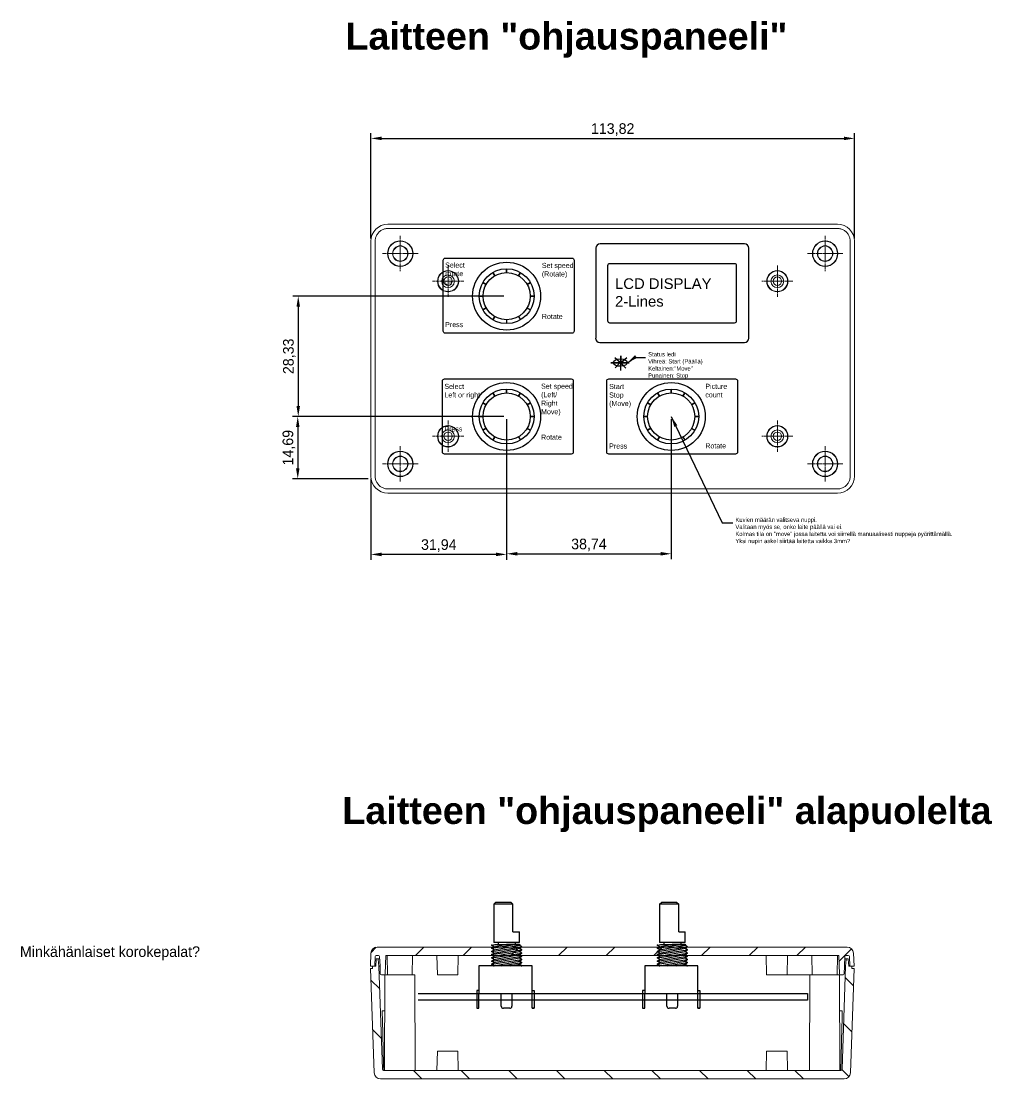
# Model space of a CAD drawing. Header units: millimetres. Extents: x -784753 to 2894, y -738 to 77802.
# Drawn here: x 950.7 to 1179.2, y -738.1 to -489.1 of the extents above; entities that cross this region are included whole.
import ezdxf

# ---------------------------------------------------------------- set-up
doc = ezdxf.new("R2010")
doc.units = ezdxf.units.MM
doc.linetypes.add('CHAIN', pattern=[0.7087, 0.4724, -0.0591, 0.1181, -0.0591])
for name, color, linetype, lineweight in [('Center Mark (ANSI)', 7, 'Continuous', 9), ('Dimension (ANSI)', 51, 'Continuous', 9), ('Hatch (ANSI)', 9, 'Continuous', 9), ('Symbol (ANSI)', 7, 'Continuous', 9), ('Visible (ANSI)', 7, 'Continuous', 18)]:
    doc.layers.add(name, color=color, linetype=linetype, lineweight=lineweight)
doc.layers.add('Comments', color=50, linetype='Continuous')
doc.styles.add('Text Style48', font='ARIALBD.TTF')
doc.dimstyles.new('ISO-25', dxfattribs={"dimtxt": 2.5, "dimasz": 2.5, "dimexe": 1.25, "dimexo": 0.625, "dimtad": 1, "dimtxsty": 'Standard', "dimcen": 2.5, "dimadec": 0, "dimazin": 0, "dimtfac": 1, "dimtmove": 0, "dimatfit": 3, "dimfxl": 0, "dimarcsym": 0})

# ---------------------------------------------------------------- blocks, each defined once
blk = doc.blocks.new('DIGITAL-ENCODER-KNOB-TOPS')
for p, q in [((-2.78, 4.81), (-3.23, 5.59)), ((-3.23, 5.59), (-2.78, 4.81)), ((0, 5.55), (0, 6.46)), ((0, 6.46), (0, 5.55)), ((2.77, 4.81), (3.23, 5.59)), ((3.23, 5.59), (2.77, 4.81)), ((-4.81, 2.77), (-5.59, 3.23)), ((-5.59, 3.23), (-4.81, 2.77)), ((4.81, 2.77), (5.59, 3.23)), ((5.59, 3.23), (4.81, 2.77)), ((-5.55, 0), (-6.46, 0)), ((-6.46, 0), (-5.55, 0)), ((5.55, 0), (6.46, 0)), ((6.46, 0), (5.55, 0)), ((-5.59, -3.23), (-4.81, -2.78)), ((-4.81, -2.78), (-5.59, -3.23)), ((-2.78, -4.81), (-3.23, -5.59)), ((-3.23, -5.59), (-2.78, -4.81)), ((2.77, -4.81), (3.23, -5.59)), ((4.81, -2.78), (5.59, -3.23)), ((0, -5.55), (0, -6.46))]:
    blk.add_line(p, q)
for radius in [8, 6.46, 5.55]:
    blk.add_circle((0, 0), radius)
blk = doc.blocks.new('lcd-display')
at = {"color": 251}
for p, q in [((31.75, 5.15), (-2.25, 5.15)), ((-3.25, 4.15), (-3.25, -17.05)), ((32.75, -17.05), (32.75, 4.15)), ((-2.25, -18.05), (31.75, -18.05))]:
    blk.add_line(p, q, dxfattribs=at)
for p, q in [((-0.5, 0), (-0.5, -12.9)), ((29.4, 0.5), (0, 0.5)), ((29.9, -12.9), (29.9, 0)), ((0, -13.4), (29.4, -13.4))]:
    blk.add_line(p, q)
for centre, start, end in [((-2.25, 4.15), 90, 180), ((31.75, 4.15), 0, 90), ((-2.3, -17.05), 180, 270), ((31.75, -17.05), 270, 0)]:
    blk.add_arc(centre, 1, start, end, dxfattribs=at)
for centre, start, end in [((0, 0), 90, 180), ((29.4, 0), 0, 90), ((0, -12.9), 180, 270), ((29.4, -12.9), 270, 0)]:
    blk.add_arc(centre, 0.5, start, end)
at = {"insert": (1.27, -2.95), "char_height": 2.5, "width": 28.9228, "attachment_point": 1}
blk.add_mtext('{\\fArial|b0|i0|c0|p34;LCD DISPLAY\\P2-Lines}', dxfattribs=at)
blk = doc.blocks.new('*D76')
at = {"layer": 'Defpoints', "color": 0, "lineweight": -3}
for p in [(1064.96, -582.14), (1033.03, -596.21), (1033.03, -614.61)]:
    blk.add_point(p, dxfattribs=at)
at = {"layer": 'Dimension (ANSI)', "color": 0, "lineweight": -2}
for p, q in [((1064.96, -582.77), (1064.96, -615.86)), ((1033.03, -596.83), (1033.03, -615.86)), ((1062.46, -614.61), (1035.53, -614.61))]:
    blk.add_line(p, q, dxfattribs=at)
for points in [[(1035.53, -615.03), (1035.53, -614.19), (1033.03, -614.61)], [(1062.46, -614.19), (1062.46, -615.03), (1064.96, -614.61)]]:
    blk.add_solid(points, dxfattribs=at)
at = {"layer": 'Dimension (ANSI)', "color": 0, "lineweight": -2, "insert": (1049, -612.53), "char_height": 2.5, "attachment_point": 5}
blk.add_mtext('31,94', dxfattribs=at)
blk = doc.blocks.new('*D77')
at = {"layer": 'Defpoints', "color": 0, "lineweight": -3}
for p in [(1064.96, -582.14), (1015.8, -596.83), (1033.03, -596.83)]:
    blk.add_point(p, dxfattribs=at)
at = {"layer": 'Dimension (ANSI)', "color": 0, "lineweight": -2}
for p, q in [((1064.34, -582.14), (1014.55, -582.14)), ((1015.8, -584.64), (1015.8, -594.33)), ((1032.4, -596.83), (1014.55, -596.83))]:
    blk.add_line(p, q, dxfattribs=at)
for points in [[(1015.38, -584.64), (1016.21, -584.64), (1015.8, -582.14)], [(1016.21, -594.33), (1015.38, -594.33), (1015.8, -596.83)]]:
    blk.add_solid(points, dxfattribs=at)
at = {"layer": 'Dimension (ANSI)', "color": 0, "lineweight": -2, "insert": (1013.71, -589.49), "char_height": 2.5, "attachment_point": 5, "rotation": 90}
blk.add_mtext('14,69', dxfattribs=at)
blk = doc.blocks.new('*D78')
at = {"layer": 'Defpoints', "color": 0, "lineweight": -3}
for p in [(1064.96, -553.82), (1015.92, -582.14), (1064.96, -582.14)]:
    blk.add_point(p, dxfattribs=at)
at = {"layer": 'Dimension (ANSI)', "color": 0, "lineweight": -2}
for p, q in [((1064.34, -553.82), (1014.67, -553.82)), ((1015.92, -556.32), (1015.92, -579.64)), ((1064.34, -582.14), (1014.67, -582.14))]:
    blk.add_line(p, q, dxfattribs=at)
for points in [[(1015.5, -556.32), (1016.33, -556.32), (1015.92, -553.82)], [(1016.33, -579.64), (1015.5, -579.64), (1015.92, -582.14)]]:
    blk.add_solid(points, dxfattribs=at)
at = {"layer": 'Dimension (ANSI)', "color": 0, "lineweight": -2, "insert": (1013.83, -567.98), "char_height": 2.5, "attachment_point": 5, "rotation": 90}
blk.add_mtext('28,33', dxfattribs=at)
blk = doc.blocks.new('*D79')
at = {"layer": 'Defpoints', "color": 0, "lineweight": -3}
for p in [(1064.96, -582.14), (1103.71, -582.14), (1103.71, -614.46)]:
    blk.add_point(p, dxfattribs=at)
at = {"layer": 'Dimension (ANSI)', "color": 0, "lineweight": -2}
for p, q in [((1064.96, -582.77), (1064.96, -615.71)), ((1103.71, -582.77), (1103.71, -615.71)), ((1067.46, -614.46), (1101.21, -614.46))]:
    blk.add_line(p, q, dxfattribs=at)
for points in [[(1067.46, -614.88), (1067.46, -614.04), (1064.96, -614.46)], [(1101.21, -614.04), (1101.21, -614.88), (1103.71, -614.46)]]:
    blk.add_solid(points, dxfattribs=at)
at = {"layer": 'Dimension (ANSI)', "color": 0, "lineweight": -2, "insert": (1084.34, -612.38), "char_height": 2.5, "attachment_point": 5}
blk.add_mtext('38,74', dxfattribs=at)
blk = doc.blocks.new('*D80')
at = {"layer": 'Defpoints', "color": 0, "lineweight": -3}
for p in [(1146.84, -516.68), (1033.03, -540.89), (1146.84, -540.89)]:
    blk.add_point(p, dxfattribs=at)
at = {"layer": 'Dimension (ANSI)', "color": 0, "lineweight": -2}
for p, q in [((1033.03, -540.26), (1033.03, -515.43)), ((1035.53, -516.68), (1144.34, -516.68)), ((1146.84, -540.26), (1146.84, -515.43))]:
    blk.add_line(p, q, dxfattribs=at)
for points in [[(1035.53, -517.1), (1035.53, -516.27), (1033.03, -516.68)], [(1144.34, -516.27), (1144.34, -517.1), (1146.84, -516.68)]]:
    blk.add_solid(points, dxfattribs=at)
at = {"layer": 'Dimension (ANSI)', "color": 0, "lineweight": -2, "insert": (1089.93, -514.6), "char_height": 2.5, "attachment_point": 5}
blk.add_mtext('113,82', dxfattribs=at)
blk = doc.blocks.new('DIGITAL-ENCODER-SIDE')
for p, q in [((526.36, 13.59), (526.86, 14.09)), ((526.36, 13.59), (526.36, 4.59)), ((526.36, 13.59), (526.36, 7.09)), ((530.86, 13.59), (526.36, 13.59)), ((526.86, 14.09), (530.36, 14.09)), ((530.36, 14.09), (530.86, 13.59)), ((530.86, 7.09), (530.86, 13.59)), ((530.86, 7.09), (532.36, 7.09)), ((532.36, 4.59), (532.36, 7.09)), ((525.86, 3.22), (531.3, 4.09)), ((525.86, 3.97), (526.61, 4.09)), ((526.36, 3.59), (525.86, 3.97)), ((525.86, 3.22), (526.36, 3.59)), ((525.86, 2.47), (532.86, 3.59)), ((526.36, 2.84), (525.86, 3.22)), ((525.86, 2.47), (526.36, 2.84)), ((525.86, 1.72), (532.86, 2.84)), ((532.36, 4.59), (526.36, 4.59)), ((526.36, 3.59), (529.02, 4.09)), ((526.36, 2.84), (532.36, 3.97)), ((526.36, 2.09), (532.36, 3.22)), ((526.61, 4.09), (532.52, 4.09)), ((529.36, 4.59), (527.36, 4.59)), ((527.36, 4.59), (527.36, 4.09)), ((529.36, 4.59), (532.36, 4.59)), ((529.36, 4.59), (531.36, 4.59)), ((531.36, 4.59), (531.36, 4.09)), ((532.36, 3.97), (532.52, 4.09)), ((532.86, 3.59), (532.36, 3.97)), ((532.36, 3.22), (532.86, 3.59)), ((532.86, 2.84), (532.36, 3.22)), ((532.36, 2.47), (532.86, 2.84)), ((526.36, 2.09), (525.86, 2.47)), ((525.86, 1.72), (526.36, 2.09)), ((525.86, 0.97), (532.86, 2.09)), ((526.36, 1.34), (525.86, 1.72)), ((525.86, 0.97), (526.36, 1.34)), ((525.86, 0.22), (532.86, 1.34)), ((526.36, 0.59), (525.86, 0.97)), ((525.86, 0.22), (526.36, 0.59)), ((525.86, -0.53), (532.86, 0.59)), ((526.36, -0.16), (525.86, 0.22)), ((526.36, 1.34), (532.36, 2.47)), ((526.36, 0.59), (532.36, 1.72)), ((526.36, -0.16), (532.36, 0.97)), ((526.36, -0.91), (532.36, 0.22)), ((532.86, 2.09), (532.36, 2.47)), ((532.36, 1.72), (532.86, 2.09)), ((532.86, 1.34), (532.36, 1.72)), ((532.36, 0.97), (532.86, 1.34)), ((532.86, 0.59), (532.36, 0.97)), ((532.36, 0.22), (532.86, 0.59)), ((532.86, -0.16), (532.36, 0.22)), ((522.86, -0.91), (522.86, -7.41)), ((535.36, -0.91), (522.86, -0.91)), ((529.11, -0.91), (525.61, -0.91)), ((525.86, -0.53), (526.36, -0.16)), ((526.36, -0.91), (525.86, -0.53)), ((532.61, -0.91), (526.11, -0.91)), ((526.36, -0.91), (526.36, -0.91)), ((528.17, -0.91), (532.86, -0.16)), ((530.34, -0.91), (532.36, -0.53)), ((532.36, -0.53), (532.86, -0.16)), ((532.86, -0.91), (532.36, -0.53)), ((535.36, -7.41), (535.36, -0.91)), ((522.86, -6.73), (522.36, -6.73)), ((522.36, -6.73), (522.36, -7.41)), ((522.36, -7.41), (522.36, -10.91)), ((522.86, -7.41), (535.36, -7.41)), ((522.86, -10.91), (522.86, -7.41)), ((528.11, -10.41), (528.11, -7.41)), ((528.11, -7.41), (530.61, -7.41)), ((530.61, -7.41), (530.61, -10.41)), ((535.36, -7.41), (535.36, -6.73)), ((535.36, -6.73), (535.36, -6.73)), ((535.36, -6.73), (535.87, -6.73)), ((535.37, -10.91), (535.36, -7.41)), ((535.87, -6.73), (535.87, -7.41)), ((535.87, -7.41), (535.87, -10.91)), ((522.36, -10.91), (522.86, -10.91)), ((529.36, -10.91), (528.61, -10.91)), ((530.11, -10.91), (529.36, -10.91)), ((535.87, -10.91), (535.37, -10.91)), ((535.37, -10.91), (535.87, -10.91)), ((535.87, -10.91), (535.37, -10.91))]:
    blk.add_line(p, q)
for centre, start, end in [((528.61, -10.41), 180, 270), ((530.11, -10.41), 270, 0)]:
    blk.add_arc(centre, 0.5, start, end)
for p in [(525.86, 3.97), (525.86, 3.22), (526.36, 3.59), (526.36, 2.84), (532.36, 3.97), (532.36, 3.22), (532.86, 3.59), (532.86, 2.84), (525.86, 2.47), (525.86, 1.72), (525.86, 0.97), (525.86, 0.22), (526.36, 2.09), (526.36, 1.34), (526.36, 0.59), (532.36, 2.47), (532.36, 1.72), (532.36, 0.97), (532.36, 0.22), (532.86, 2.09), (532.86, 1.34), (532.86, 0.59), (525.86, -0.53), (526.36, -0.16), (526.36, -0.91), (532.36, -0.53), (532.86, -0.16), (532.86, -0.91)]:
    blk.add_point(p)
blk = doc.blocks.new('piirilevy')
for p, q in [((541.4, 50.88), (633.05, 50.88)), ((633.05, 50.88), (633.05, 49.28)), ((545.95, 49.28), (541.4, 49.28)), ((633.05, 49.28), (545.95, 49.28))]:
    blk.add_line(p, q)
for p in [(32.89, 58.29), (71.89, 58.29)]:
    blk.add_blockref('DIGITAL-ENCODER-SIDE', p)
blk = doc.blocks.new('HAMMOND-1591XXBTBU-LEFT')
at = {"layer": 'Hatch (ANSI)'}
h = blk.add_hatch(dxfattribs=at)
h.set_pattern_fill('ANSI31', color=256, scale=63.5, style=0)
h.set_pattern_definition([(45, (-524.946, -268.1784), (-5.61266, 5.61266), [])])
edge = h.paths.add_edge_path()
edge.add_ellipse((1.5, -0.05), major_axis=(0, 1.5), ratio=1, start_angle=0, end_angle=88)
edge.add_line((0, 0), (-0.11, -3.05))
edge.add_line((-0.11, -3.05), (0.38, -3.05))
edge.add_line((0.38, -3.05), (0.89, -3.05))
edge.add_line((0.89, -3.05), (0.99, -0.79))
edge.add_ellipse((1.24, -0.8), major_axis=(-0.25, 0.011), ratio=1, start_angle=272.5, end_angle=360, ccw=False)
edge.add_line((1.24, -0.55), (1.79, -0.55))
edge.add_ellipse((1.79, -0.8), major_axis=(0, 0.25), ratio=1, start_angle=272.5, end_angle=360, ccw=False)
edge.add_line((2.04, -0.79), (2.14, -3.05))
edge.add_line((2.14, -3.05), (2.2, -4.81))
edge.add_ellipse((2.45, -4.8), major_axis=(0.25, 0.009), ratio=1, start_angle=180, end_angle=268)
edge.add_line((2.45, -5.05), (3.08, -5.05))
edge.add_ellipse((3.08, -4.8), major_axis=(0, -0.25), ratio=1, start_angle=0, end_angle=88)
edge.add_line((3.33, -4.81), (3.48, -0.55))
edge.add_line((3.48, -0.55), (110.12, -0.55))
edge.add_line((110.12, -0.55), (110.27, -4.81))
edge.add_ellipse((110.52, -4.8), major_axis=(0.25, 0.009), ratio=1, start_angle=180, end_angle=268)
edge.add_line((110.52, -5.05), (111.15, -5.05))
edge.add_ellipse((111.15, -4.8), major_axis=(0, -0.25), ratio=1, start_angle=0, end_angle=88)
edge.add_line((111.4, -4.81), (111.46, -3.05))
edge.add_line((111.46, -3.05), (111.56, -0.79))
edge.add_ellipse((111.81, -0.8), major_axis=(-0.25, 0.011), ratio=1, start_angle=272.5, end_angle=360, ccw=False)
edge.add_line((111.81, -0.55), (112.36, -0.55))
edge.add_ellipse((112.36, -0.8), major_axis=(0, 0.25), ratio=1, start_angle=272.5, end_angle=360, ccw=False)
edge.add_line((112.61, -0.79), (112.71, -3.05))
edge.add_line((112.71, -3.05), (113.23, -3.05))
edge.add_line((113.23, -3.05), (113.71, -3.05))
edge.add_line((113.71, -3.05), (113.6, 0))
edge.add_ellipse((112.1, -0.05), major_axis=(0.05, -1.5), ratio=1, start_angle=90, end_angle=178)
edge.add_line((112.1, 1.45), (1.5, 1.45))
h = blk.add_hatch(dxfattribs=at)
h.set_pattern_fill('ANSI31', color=256, scale=63.5, angle=-90, style=0)
h.set_pattern_definition([(-45, (-524.946, -268.1784), (5.61266, 5.61266), [])])
edge = h.paths.add_edge_path()
edge.add_line((113.23, -3.55), (113.23, -3.05))
edge.add_line((113.23, -3.05), (112.71, -3.05))
edge.add_line((112.71, -3.05), (112.48, -3.05))
edge.add_line((112.48, -3.05), (112.33, -1.42))
edge.add_ellipse((112.21, -1.43), major_axis=(0.125, 0.011), ratio=1, start_angle=360, end_angle=445)
edge.add_line((112.21, -1.3), (111.99, -1.3))
edge.add_ellipse((111.99, -1.43), major_axis=(0, 0.125), ratio=1, start_angle=0, end_angle=85)
edge.add_line((111.87, -1.42), (111.73, -3.05))
edge.add_line((111.73, -3.05), (110.88, -27.31))
edge.add_ellipse((110.63, -27.3), major_axis=(-0.009, -0.25), ratio=1, start_angle=2, end_angle=90, ccw=False)
edge.add_line((110.63, -27.55), (2.97, -27.55))
edge.add_ellipse((2.97, -27.3), major_axis=(-0.25, 0), ratio=1, start_angle=2, end_angle=90, ccw=False)
edge.add_line((2.72, -27.31), (1.88, -3.05))
edge.add_line((1.88, -3.05), (1.73, -1.42))
edge.add_ellipse((1.61, -1.43), major_axis=(0.125, 0.011), ratio=1, start_angle=360, end_angle=445)
edge.add_line((1.61, -1.3), (1.39, -1.3))
edge.add_ellipse((1.39, -1.43), major_axis=(0, 0.125), ratio=1, start_angle=0, end_angle=85)
edge.add_line((1.27, -1.42), (1.13, -3.05))
edge.add_line((1.13, -3.05), (0.89, -3.05))
edge.add_line((0.89, -3.05), (0.38, -3.05))
edge.add_line((0.38, -3.05), (0.38, -3.55))
edge.add_line((0.38, -3.55), (-0.11, -3.55))
edge.add_line((-0.11, -3.55), (0.75, -28.1))
edge.add_ellipse((2.25, -28.05), major_axis=(-0.05, 1.5), ratio=1, start_angle=90, end_angle=178)
edge.add_line((2.25, -29.55), (111.35, -29.55))
edge.add_ellipse((111.35, -28.05), major_axis=(0, -1.5), ratio=1, start_angle=0, end_angle=88)
edge.add_line((112.85, -28.1), (113.71, -3.55))
edge.add_line((113.71, -3.55), (113.23, -3.55))
at = {"layer": 'Visible (ANSI)'}
for p, q in [((0, 0), (-0.11, -3.05)), ((112.1, 1.45), (1.5, 1.45)), ((113.71, -3.05), (113.6, 0)), ((0.89, -3.05), (0.99, -0.79)), ((1.27, -1.42), (1.13, -3.05)), ((1.24, -0.55), (1.79, -0.55)), ((1.61, -1.3), (1.39, -1.3)), ((2.07, -1.3), (1.61, -1.3)), ((1.88, -3.05), (1.73, -1.42)), ((2.04, -0.79), (2.14, -3.05)), ((3.33, -4.81), (3.48, -0.55)), ((3.48, -0.55), (110.12, -0.55)), ((3.88, -5.05), (3.8, -0.55)), ((9.72, -5.05), (9.8, -0.55)), ((15.63, -5.05), (15.55, -0.55)), ((20.47, -5.05), (20.55, -0.55)), ((93.13, -5.05), (93.05, -0.55)), ((97.97, -5.05), (98.05, -0.55)), ((103.88, -5.05), (103.8, -0.55)), ((109.72, -5.05), (109.8, -0.55)), ((110.12, -0.55), (110.27, -4.81)), ((111.46, -3.05), (111.56, -0.79)), ((111.99, -1.3), (111.54, -1.3)), ((111.87, -1.42), (111.73, -3.05)), ((111.81, -0.55), (112.36, -0.55)), ((112.21, -1.3), (111.99, -1.3)), ((112.48, -3.05), (112.33, -1.42)), ((112.61, -0.79), (112.71, -3.05)), ((-0.11, -3.05), (0.89, -3.05)), ((0.38, -3.55), (-0.11, -3.55)), ((-0.11, -3.55), (0.75, -28.1)), ((1.13, -3.05), (0.38, -3.05)), ((0.38, -3.05), (0.38, -3.55)), ((2.72, -27.31), (1.88, -3.05)), ((1.88, -3.05), (2.14, -3.05)), ((2.14, -3.05), (2.2, -4.81)), ((111.73, -3.05), (110.88, -27.31)), ((111.4, -4.81), (111.46, -3.05)), ((111.46, -3.05), (111.73, -3.05)), ((113.23, -3.05), (112.48, -3.05)), ((112.71, -3.05), (113.71, -3.05)), ((112.85, -28.1), (113.71, -3.55)), ((113.23, -3.55), (113.23, -3.05)), ((113.71, -3.55), (113.23, -3.55)), ((2.45, -5.05), (3.08, -5.05)), ((3.08, -5.05), (3.3, -5.05)), ((3.3, -5.05), (3.2, -27.55)), ((3.3, -5.05), (10.3, -5.05)), ((10.3, -5.05), (10.4, -27.55)), ((20.47, -5.05), (15.63, -5.05)), ((97.97, -5.05), (93.13, -5.05)), ((97.97, -5.05), (103.3, -5.05)), ((103.3, -5.05), (103.2, -27.55)), ((103.3, -5.05), (110.3, -5.05)), ((110.3, -5.05), (110.4, -27.55)), ((110.3, -5.05), (110.52, -5.05)), ((110.52, -5.05), (111.15, -5.05)), ((3.26, -13.55), (2.66, -13.55)), ((110.94, -13.55), (110.34, -13.55)), ((15.63, -23.05), (15.55, -27.55)), ((15.63, -23.05), (20.47, -23.05)), ((20.47, -23.05), (20.55, -27.55)), ((93.13, -23.05), (93.05, -27.55)), ((93.13, -23.05), (97.97, -23.05)), ((97.97, -23.05), (98.05, -27.55)), ((2.25, -29.55), (111.35, -29.55)), ((110.63, -27.55), (2.97, -27.55))]:
    blk.add_line(p, q, dxfattribs=at)
at = {"layer": 'Visible (ANSI)', "flags": 128}
for points in [[(3.18, -27.55), (3.17, -27.55), (3.16, -27.55), (3.15, -27.55), (3.14, -27.54), (3.13, -27.54), (3.12, -27.54), (3.11, -27.53), (3.1, -27.52), (3.09, -27.51), (3.08, -27.5), (3.07, -27.5), (3.06, -27.48), (3.05, -27.47), (3.04, -27.46), (3.04, -27.45), (3.03, -27.44), (3.02, -27.42), (3.02, -27.41), (3.01, -27.39), (3.01, -27.38), (3.01, -27.36), (3.01, -27.35), (3, -27.33), (3, -27.31)], [(110.6, -27.31), (110.6, -27.33), (110.6, -27.35), (110.59, -27.36), (110.59, -27.38), (110.59, -27.39), (110.58, -27.41), (110.58, -27.42), (110.57, -27.44), (110.57, -27.45), (110.56, -27.46), (110.55, -27.47), (110.54, -27.48), (110.53, -27.5), (110.53, -27.5), (110.52, -27.51), (110.51, -27.52), (110.5, -27.53), (110.49, -27.54), (110.47, -27.54), (110.46, -27.54), (110.45, -27.55), (110.44, -27.55), (110.43, -27.55), (110.42, -27.55)]]:
    blk.add_lwpolyline(points, dxfattribs=at)
at = {"layer": 'Visible (ANSI)'}
for centre, radius, start, end in [((1.5, -0.05), 1.5, 90, 178), ((112.1, -0.05), 1.5, 2, 90), ((1.24, -0.8), 0.25, 90, 177.5), ((1.39, -1.43), 0.125, 90, 175), ((1.61, -1.43), 0.125, 5, 90), ((1.79, -0.8), 0.25, 2.5, 90), ((111.81, -0.8), 0.25, 90, 177.5), ((111.99, -1.43), 0.125, 90, 175), ((112.21, -1.43), 0.125, 5, 90), ((112.36, -0.8), 0.25, 2.5, 90), ((2.45, -4.8), 0.25, 182, 270), ((3.08, -4.8), 0.25, 270, 358), ((110.52, -4.8), 0.25, 182, 270), ((111.15, -4.8), 0.25, 270, 358), ((2.97, -27.3), 0.25, 182, 270), ((110.63, -27.3), 0.25, 270, 358), ((2.25, -28.05), 1.5, 182, 270), ((111.35, -28.05), 1.5, 270, 358)]:
    blk.add_arc(centre, radius, start, end, dxfattribs=at)
for centre, major_axis, start_param, end_param in [((3.73, 1.09), (-2.59, 114.58), 1.698683, 1.821053), ((109.87, 1.09), (2.59, 114.58), 4.462133, 4.584503)]:
    blk.add_ellipse(centre, major_axis=major_axis, ratio=0.012351, start_param=start_param, end_param=end_param, dxfattribs=at)

msp = doc.modelspace()

# ---------------------------------------------------------------- linework, layer by layer
for p, q in [((1089.475, -569.504), (1093.835, -569.479)), ((1091.821, -569.491), (1089.475, -569.504)), ((1091.715, -569.462), (1090.429, -568.335)), ((1090.429, -568.335), (1091.818, -569.566)), ((1091.715, -569.462), (1090.479, -570.699)), ((1090.479, -570.699), (1091.715, -569.462)), ((1093.048, -570.795), (1091.715, -569.462)), ((1091.813, -568.031), (1091.812, -567.902)), ((1091.812, -567.902), (1091.821, -569.491)), ((1091.824, -571.334), (1091.813, -568.031)), ((1091.818, -569.566), (1093.219, -568.319)), ((1093.219, -568.319), (1091.821, -569.491)), ((1093.835, -569.479), (1091.821, -569.491)), ((1091.821, -569.491), (1093.048, -570.795))]:
    msp.add_line(p, q)
at = {"lineweight": 0}
msp.add_xline((2338.275, -417.159), (-1, 0), dxfattribs=at)
for points in [[(1050.54, -544.856), (1080.337, -544.856, -0.4142136), (1080.837, -545.356), (1080.837, -562.046, -0.4142136), (1080.337, -562.546), (1050.54, -562.546, -0.4142136), (1050.04, -562.046), (1050.04, -545.356, -0.4142136)], [(1050.362, -573.288), (1080.16, -573.288, -0.4142136), (1080.66, -573.788), (1080.66, -590.477, -0.4142136), (1080.16, -590.977), (1050.362, -590.977, -0.4142136), (1049.862, -590.477), (1049.862, -573.788, -0.4142136)], [(1089.019, -573.317), (1118.816, -573.317, -0.4142136), (1119.316, -573.817), (1119.316, -590.506, -0.4142136), (1118.816, -591.006), (1089.019, -591.006, -0.4142136), (1088.519, -590.506), (1088.519, -573.817, -0.4142136)]]:
    msp.add_lwpolyline(points, format="xyb", close=True)
msp.add_ellipse((1091.715, -569.462), major_axis=(1.683, 0.018), ratio=0.515391)
at = {"layer": 'Center Mark (ANSI)', "linetype": 'CHAIN', "ltscale": 1.853778}
for p, q in [((1039.933, -539.627), (1039.933, -547.97)), ((1139.933, -539.627), (1139.933, -547.97)), ((1044.105, -543.799), (1035.762, -543.799)), ((1144.105, -543.799), (1135.762, -543.799)), ((1039.933, -589.127), (1039.933, -597.47)), ((1139.933, -589.127), (1139.933, -597.47)), ((1044.105, -593.299), (1035.762, -593.299)), ((1144.105, -593.299), (1135.762, -593.299))]:
    msp.add_line(p, q, dxfattribs=at)
at = {"layer": 'Center Mark (ANSI)', "color": 251, "linetype": 'CHAIN', "ltscale": 1.631568}
for p, q in [((1051.183, -546.627), (1051.183, -553.97)), ((1128.683, -546.627), (1128.683, -553.97)), ((1054.855, -550.299), (1047.512, -550.299)), ((1132.355, -550.299), (1125.012, -550.299)), ((1051.183, -583.127), (1051.183, -590.47)), ((1128.683, -583.127), (1128.683, -590.47)), ((1054.855, -586.799), (1047.512, -586.799)), ((1132.355, -586.799), (1125.012, -586.799))]:
    msp.add_line(p, q, dxfattribs=at)
at = {"layer": 'Visible (ANSI)'}
for p, q in [((1142.844, -536.891), (1037.023, -536.891)), ((1037.023, -537.891), (1142.844, -537.891)), ((1033.025, -540.888), (1033.025, -596.209)), ((1034.025, -596.209), (1034.025, -540.888)), ((1145.841, -540.888), (1145.841, -596.209)), ((1146.841, -596.209), (1146.841, -540.888)), ((1142.844, -599.207), (1037.023, -599.207)), ((1037.023, -600.207), (1142.844, -600.207))]:
    msp.add_line(p, q, dxfattribs=at)
at = {"layer": 'Visible (ANSI)', "flags": 128}
for points in [[(1034.025, -540.888), (1034.032, -540.692), (1034.052, -540.497), (1034.085, -540.304), (1034.13, -540.113), (1034.187, -539.925), (1034.257, -539.741), (1034.337, -539.562), (1034.43, -539.389), (1034.532, -539.223), (1034.646, -539.063), (1034.769, -538.911), (1034.903, -538.768), (1035.046, -538.635), (1035.197, -538.511), (1035.357, -538.398), (1035.524, -538.295), (1035.697, -538.203), (1035.876, -538.122), (1036.059, -538.053), (1036.247, -537.995), (1036.438, -537.95), (1036.631, -537.917), (1036.827, -537.898), (1037.023, -537.891)], [(1142.844, -537.891), (1143.04, -537.898), (1143.235, -537.917), (1143.428, -537.95), (1143.619, -537.995), (1143.807, -538.053), (1143.991, -538.122), (1144.17, -538.203), (1144.343, -538.295), (1144.509, -538.398), (1144.669, -538.511), (1144.821, -538.635), (1144.964, -538.768), (1145.097, -538.911), (1145.221, -539.063), (1145.334, -539.223), (1145.437, -539.389), (1145.529, -539.562), (1145.61, -539.741), (1145.679, -539.925), (1145.737, -540.113), (1145.782, -540.304), (1145.815, -540.497), (1145.834, -540.692), (1145.841, -540.888)], [(1037.023, -599.207), (1036.827, -599.2), (1036.631, -599.18), (1036.438, -599.147), (1036.247, -599.102), (1036.059, -599.045), (1035.876, -598.975), (1035.697, -598.894), (1035.524, -598.802), (1035.357, -598.7), (1035.197, -598.586), (1035.046, -598.463), (1034.903, -598.329), (1034.769, -598.186), (1034.646, -598.035), (1034.532, -597.875), (1034.43, -597.708), (1034.337, -597.535), (1034.257, -597.356), (1034.187, -597.173), (1034.13, -596.985), (1034.085, -596.794), (1034.052, -596.601), (1034.032, -596.405), (1034.025, -596.209)], [(1145.841, -596.209), (1145.834, -596.405), (1145.815, -596.601), (1145.782, -596.794), (1145.737, -596.985), (1145.679, -597.173), (1145.61, -597.356), (1145.529, -597.535), (1145.437, -597.708), (1145.334, -597.875), (1145.221, -598.035), (1145.097, -598.186), (1144.964, -598.329), (1144.821, -598.463), (1144.669, -598.586), (1144.509, -598.7), (1144.343, -598.802), (1144.17, -598.894), (1143.991, -598.975), (1143.807, -599.045), (1143.619, -599.102), (1143.428, -599.147), (1143.235, -599.18), (1143.04, -599.2), (1142.844, -599.207)]]:
    msp.add_lwpolyline(points, dxfattribs=at)
at = {"layer": 'Visible (ANSI)'}
for centre, radius in [((1039.933, -543.799), 3), ((1039.933, -543.799), 2.921), ((1039.933, -543.799), 1.829), ((1039.933, -543.799), 1.75), ((1139.933, -543.799), 3), ((1139.933, -543.799), 2.921), ((1139.933, -543.799), 1.829), ((1139.933, -543.799), 1.75), ((1039.933, -593.299), 3), ((1039.933, -593.299), 2.921), ((1039.933, -593.299), 1.829), ((1039.933, -593.299), 1.75), ((1139.933, -593.299), 3), ((1139.933, -593.299), 2.921), ((1139.933, -593.299), 1.829), ((1139.933, -593.299), 1.75)]:
    msp.add_circle(centre, radius, dxfattribs=at)
at = {"layer": 'Visible (ANSI)', "color": 251}
for centre, radius in [((1051.183, -550.299), 2.5), ((1051.183, -550.299), 2.421), ((1051.183, -550.299), 1.5), ((1051.183, -550.299), 1), ((1128.683, -550.299), 2.5), ((1128.683, -550.299), 2.421), ((1128.683, -550.299), 1.5), ((1128.683, -550.299), 1), ((1051.183, -586.799), 2.5), ((1051.183, -586.799), 2.421), ((1128.683, -586.799), 2.5), ((1128.683, -586.799), 2.421), ((1051.183, -586.799), 1.5), ((1051.183, -586.799), 1), ((1128.683, -586.799), 1.5), ((1128.683, -586.799), 1)]:
    msp.add_circle(centre, radius, dxfattribs=at)
at = {"layer": 'Visible (ANSI)'}
for centre, major_axis in [((1037.028, -540.893), (-2.832, 2.832)), ((1142.839, -540.893), (2.832, 2.832)), ((1037.028, -596.204), (-2.832, -2.832)), ((1142.839, -596.204), (2.832, -2.832))]:
    msp.add_ellipse(centre, major_axis=major_axis, ratio=0.9987828, start_param=5.4983961, end_param=7.0679745, dxfattribs=at)

# ---------------------------------------------------------------- block references
for name, p in [('lcd-display', (1089.208, -546.674)), ('DIGITAL-ENCODER-KNOB-TOPS', (1064.965, -553.816)), ('DIGITAL-ENCODER-KNOB-TOPS', (1064.965, -582.144)), ('DIGITAL-ENCODER-KNOB-TOPS', (1103.707, -582.144)), ('piirilevy', (502.709, -768.839))]:
    msp.add_blockref(name, p)
at = {"lineweight": 0}
msp.add_blockref('HAMMOND-1591XXBTBU-LEFT', (1033.025, -708.509), dxfattribs=at)

# ---------------------------------------------------------------- texts
at = {"char_height": 1.2, "width": 7.72906, "attachment_point": 1}
for s, insert in [('Select \\Protate\\Pdir.\\P\\P\\P\\P\\PPress', (1050.497, -545.903)), ('Set speed\\P(Rotate)\\P\\P\\P\\P\\PRotate', (1073.256, -545.985)), ('Select\\PLeft or right\\P\\P\\P\\PPress', (1050.32, -574.463)), ('Set speed\\P(Left/\\PRight\\PMove)\\P\\P\\PRotate', (1073.079, -574.416)), ('Start\\PStop\\P(Move)\\P\\P\\P\\P\\PPress', (1089.104, -574.492)), ('Picture count\\P\\P\\P\\P\\P\\PRotate', (1111.735, -574.445))]:
    msp.add_mtext(s, dxfattribs=dict(at, insert=insert))
at = {"layer": 'Comments', "attachment_point": 1}
for s, insert, char_height, width in [('Status ledi\\PVihreä: Start (Päällä)\\PKeltainen:"Move"\\PPunainen: Stop', (1098.282, -566.996), 1, 22.20321), ('Kuvien määrän valitseva nuppi.\\PValitaan myös se, onko laite päällä vai ei.\\PKolmas tila on "move" jossa laitetta voi siirrellä manuaalisesti nuppeja pyörittämällä.\\PYksi nupin askel siirtää laitetta vaikka 3mm?', (1118.808, -605.955), 1, 47.68318), ('Minkähänlaiset korokepalat?', (950.422, -706.873), 2.5, 71.51439)]:
    msp.add_mtext(s, dxfattribs=dict(at, insert=insert, char_height=char_height, width=width))
at = {"layer": 'Symbol (ANSI)', "char_height": 6.35, "attachment_point": 7, "style": 'Text Style48'}
for s, insert in [('Laitteen "ohjauspaneeli"', (1027.022, -497.686)), ('Laitteen "ohjauspaneeli" alapuolelta', (1026.288, -679.979))]:
    msp.add_mtext(s, dxfattribs=dict(at, insert=insert))

# ---------------------------------------------------------------- dimensions: what is measured, and where the dimension line sits
at = {"layer": 'Dimension (ANSI)'}
for base, p1, p2, picture, middle in [((1146.841, -516.684), (1033.025, -540.888), (1146.841, -540.888), '*D80', (1089.933, -514.601)), ((1033.025, -614.61), (1064.965, -582.144), (1033.025, -596.209), '*D76', (1048.995, -612.527)), ((1103.707, -614.458), (1064.965, -582.144), (1103.707, -582.144), '*D79', (1084.336, -612.375))]:
    dim = msp.add_linear_dim(base=base, p1=p1, p2=p2, dimstyle='ISO-25', dxfattribs=at)
    dim.commit()
    dim.dimension.update_dxf_attribs({"geometry": picture, "text_midpoint": middle})
for base, p1, p2, picture, middle in [((1015.917, -582.144), (1064.965, -553.816), (1064.965, -582.144), '*D78', (1013.833, -567.98)), ((1015.795, -596.834), (1064.965, -582.144), (1033.025, -596.834), '*D77', (1013.712, -589.489))]:
    dim = msp.add_linear_dim(base=base, p1=p1, p2=p2, angle=90, dimstyle='ISO-25', dxfattribs=at)
    dim.commit()
    dim.dimension.update_dxf_attribs({"geometry": picture, "text_midpoint": middle})

# ---------------------------------------------------------------- leaders
at = {"layer": 'Comments', "annotation_type": 0, "has_hookline": 1, "hookline_direction": 0}
for points, text_width in [([(1093.396, -569.482), (1095.157, -568.246), (1097.657, -568.246)], 19), ([(1103.707, -582.144), (1115.683, -607.205), (1118.183, -607.205)], 44.333)]:
    msp.add_leader(points, dimstyle='ISO-25', override={"dimgap": 0.625, "dimtad": 0}, dxfattribs=dict(at, text_width=text_width))

doc.saveas('drawing.dxf')
